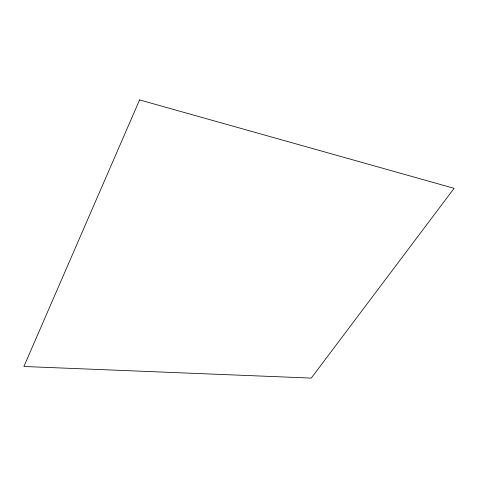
<?xml version="1.0" encoding="UTF-8"?>
<svg xmlns="http://www.w3.org/2000/svg" width="478" height="478" viewBox="0 0 478 478"><rect width="100%" height="100%" fill="white"/><g stroke="black" fill="none" stroke-linecap="round" stroke-linejoin="round"><path stroke-width="0.72" d="M139.588 99.908L23.9 366.483L311.256 378.092L454.1 188.326L139.588 99.908"/></g></svg>
